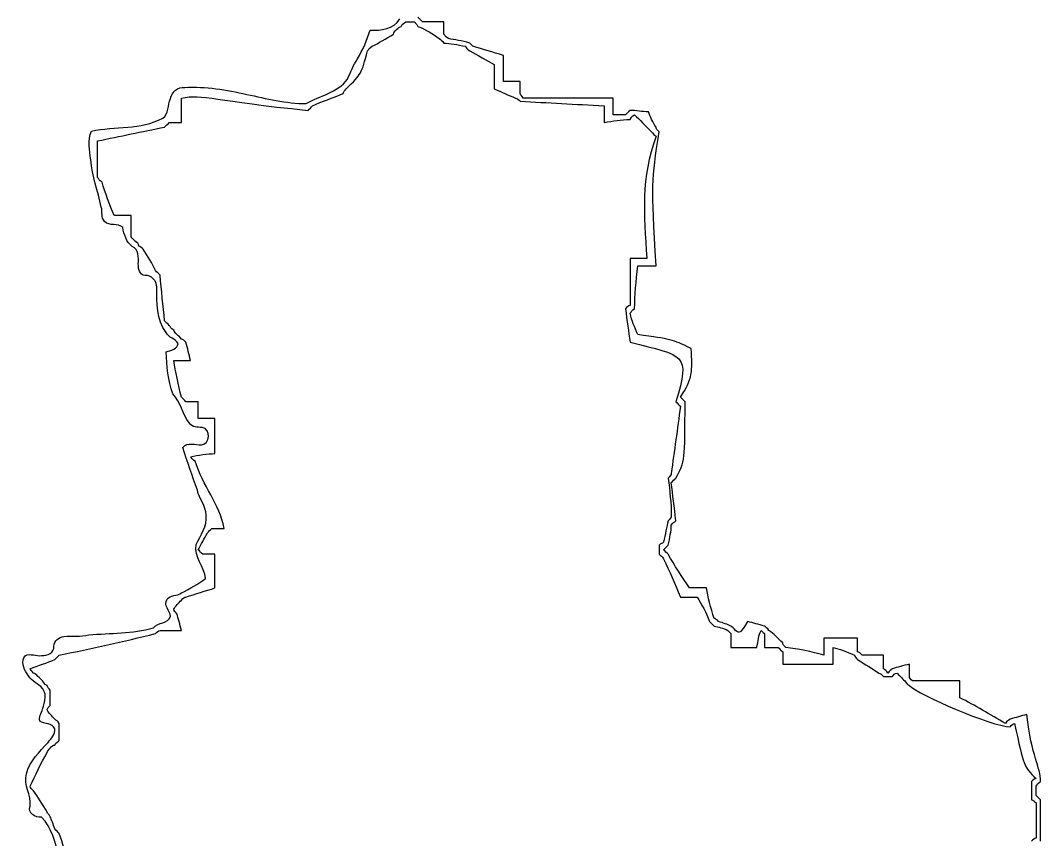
# Model space of a CAD drawing. Extents: x 2 to 696, y 8 to 922.
# Drawn here: x 358.8 to 547.5, y 537.4 to 688.9 of the extents above; entities that cross this region are included whole.
import ezdxf

# ---------------------------------------------------------------- set-up
doc = ezdxf.new("R2010")
doc.units = 0
doc.layers.add('sffy', color=7, linetype='CONTINUOUS')

msp = doc.modelspace()

# ---------------------------------------------------------------- linework, layer by layer
at = {"layer": 'sffy', "color": 4}
for points in [[(423.497587, 687.107425), (425.477037, 686.945114), (427.908438, 687.280572), (428.99584, 689.16331)], [(433.211111, 688.622222), (432.928889, 688.904444), (432.646667, 689.186667), (432.364444, 689.468889)], [(421.208652, 681.764479), (422.157483, 683.456839), (422.9816, 685.232327), (423.497587, 687.107425)], [(427.848889, 686.364444), (427.848889, 686.646667), (428.131111, 686.928889), (428.413333, 687.211111)], [(428.413333, 687.211111), (428.695556, 687.493333), (428.977778, 687.775556), (429.26, 687.775556)], [(429.26, 687.775556), (429.542222, 688.34), (429.824444, 688.34), (430.106667, 688.622222)], [(430.106667, 688.622222), (430.671111, 688.622222), (431.235556, 688.622222), (431.8, 688.622222)], [(431.8, 688.622222), (431.8, 688.34), (432.082222, 688.34), (432.364444, 687.775556)], [(432.364444, 687.775556), (433.775556, 687.211111), (435.186667, 686.364444), (436.315556, 685.517778)], [(437.162222, 688.622222), (435.751111, 688.622222), (434.622222, 688.622222), (433.211111, 688.622222)], [(437.162222, 686.364444), (437.162222, 687.211111), (437.162222, 687.775556), (437.162222, 688.622222)], [(423.897778, 684.106667), (425.026667, 684.671111), (426.437778, 685.517778), (427.848889, 686.364444)], [(436.315556, 685.517778), (436.597778, 685.235556), (436.88, 685.235556), (437.162222, 684.671111)], [(438.008889, 685.517778), (437.444444, 685.8), (437.444444, 686.082222), (437.162222, 686.364444)], [(441.96, 684.671111), (440.548889, 685.235556), (439.137778, 685.235556), (438.008889, 685.517778)], [(419.1, 676.204444), (421.922222, 679.026667), (421.922222, 679.026667), (423.051111, 683.26)], [(423.051111, 683.26), (423.333333, 683.542222), (423.333333, 683.824444), (423.897778, 684.106667)], [(437.162222, 684.671111), (438.291111, 684.671111), (439.702222, 684.388889), (441.113333, 684.106667)], [(441.113333, 684.106667), (441.395556, 683.824444), (441.395556, 683.542222), (441.96, 683.26)], [(442.524444, 684.106667), (442.242222, 684.388889), (441.96, 684.671111), (441.96, 684.671111)], [(441.96, 683.26), (443.371111, 682.413333), (445.064444, 681.566667), (446.475556, 680.72)], [(448.168889, 682.413333), (446.193333, 682.977778), (444.5, 683.542222), (442.524444, 684.106667)], [(419.313332, 678.027256), (419.963205, 679.265554), (420.373274, 680.627205), (421.208652, 681.764479)], [(448.168889, 677.615556), (448.168889, 679.308889), (448.168889, 680.72), (448.168889, 682.413333)], [(446.475556, 680.72), (446.475556, 679.308889), (446.475556, 677.897778), (446.475556, 676.204444)], [(411.701686, 673.496057), (414.24225, 674.977735), (417.49218, 675.517358), (419.313332, 678.027256)], [(451.273333, 677.615556), (450.144444, 677.615556), (449.015556, 677.615556), (448.168889, 677.615556)], [(451.273333, 675.357778), (451.273333, 676.204444), (451.273333, 677.051111), (451.273333, 677.615556)], [(386.574707, 674.447162), (386.909254, 675.599157), (387.950654, 676.683443), (389.23849, 676.48041)], [(389.23849, 676.48041), (393.10008, 676.702474), (396.942197, 676.085282), (400.690532, 675.208014)], [(418.535556, 675.357778), (418.535556, 675.64), (418.817778, 675.922222), (419.1, 676.204444)], [(446.475556, 676.204444), (447.886667, 675.64), (449.015556, 675.075556), (450.426667, 674.511111)], [(385.159476, 670.78098), (386.337979, 671.61344), (386.067723, 673.24721), (386.574707, 674.447162)], [(388.62, 674.511111), (392.571111, 675.357778), (394.828889, 673.946667), (412.044444, 672.253333)], [(388.62, 669.995556), (388.62, 671.406667), (388.62, 673.1), (388.62, 674.511111)], [(400.690532, 675.208014), (404.317623, 674.434005), (407.98211, 673.498439), (411.701686, 673.496057)], [(412.891111, 673.1), (414.584444, 673.946667), (416.56, 674.511111), (418.535556, 675.357778)], [(450.426667, 674.511111), (450.708889, 674.511111), (450.991111, 674.228889), (451.273333, 673.946667)], [(451.837778, 674.511111), (451.555556, 675.075556), (451.273333, 675.075556), (451.273333, 675.357778)], [(451.273333, 673.946667), (456.353333, 673.664444), (461.433333, 673.382222), (466.795556, 673.1)], [(468.488889, 674.511111), (462.844444, 674.511111), (457.482222, 674.511111), (451.837778, 674.511111)], [(468.488889, 671.406667), (468.488889, 672.535556), (468.488889, 673.664444), (468.488889, 674.511111)], [(412.044444, 672.253333), (412.326667, 672.535556), (412.608889, 672.817778), (412.891111, 673.1)], [(466.795556, 673.1), (466.795556, 671.971111), (466.795556, 671.124444), (466.795556, 669.995556)], [(471.593333, 672.253333), (471.311111, 671.971111), (471.028889, 671.688889), (470.746667, 671.406667)], [(474.98, 671.971111), (473.851111, 671.971111), (472.722222, 672.253333), (471.593333, 672.253333)], [(476.391111, 669.148889), (475.826667, 669.995556), (475.262222, 671.124444), (474.98, 671.971111)], [(371.987092, 668.403038), (376.34847, 669.336276), (381.091666, 668.647561), (385.159476, 670.78098)], [(385.515556, 669.148889), (385.797778, 669.431111), (386.08, 669.713333), (386.362222, 669.995556)], [(386.362222, 669.995556), (387.208889, 669.995556), (387.773333, 669.995556), (388.62, 669.995556)], [(466.795556, 669.995556), (468.488889, 670.277778), (469.9, 670.56), (471.593333, 670.56)], [(470.746667, 671.406667), (469.9, 671.406667), (469.053333, 671.406667), (468.488889, 671.406667)], [(471.593333, 670.56), (471.875556, 671.124444), (471.875556, 671.124444), (472.44, 671.406667)], [(472.44, 671.406667), (473.286667, 670.56), (474.415556, 669.431111), (475.544444, 668.302222)], [(371.8606, 663.099949), (371.584022, 664.846326), (371.28927, 666.714005), (371.987092, 668.403038)], [(373.097778, 666.608889), (377.331111, 667.455556), (381.282222, 668.302222), (385.515556, 669.148889)], [(475.544444, 668.302222), (475.826667, 668.02), (475.826667, 667.737778), (476.391111, 667.455556)], [(476.391111, 643.466667), (475.544444, 658.988889), (475.544444, 658.988889), (476.955556, 668.302222)], [(476.955556, 668.302222), (476.673333, 668.584444), (476.391111, 668.866667), (476.391111, 669.148889)], [(373.097778, 659.835556), (373.097778, 662.093333), (373.097778, 664.633333), (373.097778, 666.608889)], [(476.391111, 667.455556), (473.568889, 659.553333), (474.133333, 653.344444), (474.697778, 644.877778)], [(373.797802, 654.356917), (373.243094, 657.291983), (372.039924, 660.093831), (371.8606, 663.099949)], [(373.944444, 658.988889), (373.38, 659.271111), (373.38, 659.553333), (373.097778, 659.835556)], [(376.202222, 652.78), (375.355556, 654.755556), (374.508889, 657.013333), (373.944444, 658.988889)], [(374.405257, 651.699964), (373.704753, 652.415228), (374.088293, 653.481266), (373.797802, 654.356917)], [(377.767116, 650.591056), (376.862566, 651.489736), (375.286609, 650.705808), (374.405257, 651.699964)], [(379.306667, 652.78), (378.177778, 652.78), (377.331111, 652.78), (376.202222, 652.78)], [(379.306667, 648.828889), (379.306667, 649.957778), (379.306667, 651.368889), (379.306667, 652.78)], [(379.527139, 647.08755), (378.371072, 647.871563), (378.037005, 649.326983), (377.767116, 650.591056)], [(380.153333, 647.982222), (379.871111, 648.264444), (379.588889, 648.546667), (379.306667, 648.828889)], [(380.717778, 647.135556), (380.717778, 647.7), (380.435556, 647.7), (380.153333, 647.982222)], [(381.564444, 646.571111), (381.282222, 646.853333), (381, 647.135556), (380.717778, 647.135556)], [(380.652726, 643.834261), (380.682613, 644.981382), (380.775549, 646.523754), (379.527139, 647.08755)], [(383.822222, 642.62), (383.257778, 644.031111), (382.411111, 645.16), (381.564444, 646.571111)], [(381.897918, 641.699419), (380.850789, 641.808809), (380.62456, 642.969222), (380.652726, 643.834261)], [(474.697778, 644.877778), (473.568889, 644.877778), (472.44, 644.877778), (471.593333, 644.877778)], [(471.593333, 644.877778), (471.593333, 642.055556), (471.593333, 639.233333), (471.593333, 636.128889)], [(472.44, 635.564444), (472.44, 638.104444), (472.722222, 640.644444), (473.004444, 643.466667)], [(473.004444, 643.466667), (474.133333, 643.466667), (475.262222, 643.466667), (476.391111, 643.466667)], [(384.065921, 639.560824), (384.018592, 640.695922), (383.101624, 641.802318), (381.897918, 641.699419)], [(384.668889, 641.773333), (384.386667, 642.055556), (384.104444, 642.337778), (383.822222, 642.62)], [(385.515556, 633.306667), (385.233333, 636.128889), (384.951111, 638.951111), (384.668889, 641.773333)], [(385.808248, 631.14143), (383.972506, 633.530554), (384.086975, 636.704961), (384.065921, 639.560824)], [(471.593333, 636.128889), (471.311111, 636.128889), (471.028889, 635.846667), (470.746667, 635.564444)], [(470.746667, 635.564444), (471.028889, 633.306667), (471.311111, 631.331111), (471.593333, 629.355556)], [(471.593333, 634.717778), (471.875556, 635), (471.875556, 635.282222), (472.44, 635.564444)], [(473.004444, 630.766667), (472.44, 632.177778), (471.875556, 633.306667), (471.593333, 634.717778)], [(386.362222, 632.46), (386.08, 632.742222), (385.797778, 633.024444), (385.515556, 633.306667)], [(387.208889, 631.613333), (386.644444, 631.895556), (386.644444, 632.177778), (386.362222, 632.46)], [(387.998801, 629.133418), (387.484564, 630.023717), (386.278318, 630.1959), (385.808248, 631.14143)], [(387.773333, 630.766667), (387.491111, 631.048889), (387.208889, 631.331111), (387.208889, 631.613333)], [(388.62, 629.92), (388.337778, 630.484444), (388.055556, 630.484444), (387.773333, 630.766667)], [(482.882222, 628.226667), (479.213333, 629.92), (479.213333, 629.92), (473.004444, 630.766667)], [(385.819819, 627.585542), (386.644303, 627.839006), (387.949299, 628.077653), (387.998801, 629.133418)], [(389.466667, 629.355556), (389.184444, 629.637778), (388.902222, 629.92), (388.62, 629.92)], [(390.313333, 625.968889), (390.031111, 627.097778), (389.748889, 628.226667), (389.466667, 629.355556)], [(471.593333, 629.355556), (481.471111, 626.815556), (482.882222, 627.38), (480.06, 618.348889)], [(387.040684, 619.789125), (386.192889, 622.294525), (385.837232, 624.946652), (385.819819, 627.585542)], [(480.906667, 619.195556), (483.164444, 622.582222), (483.164444, 623.993333), (482.882222, 628.226667)], [(388.62, 619.195556), (388.055556, 621.453333), (387.491111, 623.993333), (387.208889, 625.968889)], [(387.208889, 625.968889), (388.055556, 625.968889), (389.184444, 625.968889), (390.313333, 625.968889)], [(390.096276, 614.400205), (388.802654, 616.036191), (388.523113, 618.284091), (387.040684, 619.789125)], [(389.466667, 618.348889), (389.184444, 618.631111), (388.902222, 618.913333), (388.62, 619.195556)], [(481.753333, 618.348889), (481.471111, 618.631111), (481.188889, 618.913333), (480.906667, 619.195556)], [(391.724444, 618.348889), (391.16, 618.348889), (390.313333, 618.348889), (389.466667, 618.348889)], [(391.724444, 615.244444), (391.724444, 616.373333), (391.724444, 617.22), (391.724444, 618.348889)], [(480.906667, 617.502222), (480.342222, 613.268889), (479.777778, 609.317778), (479.213333, 605.084444)], [(480.06, 618.348889), (480.342222, 618.066667), (480.624444, 617.784444), (480.906667, 617.502222)], [(480.06, 604.237778), (481.753333, 607.342222), (481.753333, 607.342222), (481.753333, 618.348889)], [(394.828889, 615.244444), (393.982222, 615.244444), (392.853333, 615.244444), (391.724444, 615.244444)], [(394.828889, 608.753333), (394.828889, 611.011111), (394.828889, 613.268889), (394.828889, 615.244444)], [(392.456472, 613.5786), (391.629138, 613.694762), (390.585198, 613.53875), (390.096276, 614.400205)], [(392.323743, 610.374559), (393.965515, 610.502772), (394.106231, 613.316754), (392.456472, 613.5786)], [(388.887349, 609.897039), (389.716292, 610.99161), (391.194149, 610.333326), (392.323743, 610.374559)], [(391.571678, 601.988128), (390.65248, 604.615927), (389.676753, 607.225975), (388.887349, 609.897039)], [(390.313333, 608.188889), (391.724444, 608.471111), (393.417778, 608.753333), (394.828889, 608.753333)], [(391.16, 607.342222), (390.595556, 607.624444), (390.595556, 607.906667), (390.313333, 608.188889)], [(396.522222, 594.924444), (395.675556, 599.44), (392.571111, 602.826667), (391.16, 607.342222)], [(479.213333, 605.084444), (479.213333, 604.802222), (478.931111, 604.52), (478.648889, 604.237778)], [(478.648889, 604.237778), (478.931111, 601.98), (479.213333, 599.44), (479.213333, 597.182222)], [(479.213333, 603.391111), (479.495556, 603.673333), (479.777778, 603.955556), (480.06, 604.237778)], [(393.196628, 597.375968), (393.091472, 599.051916), (391.965067, 600.393064), (391.571678, 601.988128)], [(480.06, 596.335556), (479.777778, 598.875556), (479.495556, 601.133333), (479.213333, 603.391111)], [(391.352363, 591.919173), (392.180516, 593.646091), (393.431183, 595.354015), (393.196628, 597.375968)], [(478.648889, 596.335556), (478.366667, 595.206667), (478.084444, 593.795556), (477.802222, 592.384444)], [(479.213333, 597.182222), (479.213333, 596.9), (478.931111, 596.617778), (478.648889, 596.335556)], [(479.213333, 595.488889), (479.495556, 596.053333), (479.777778, 596.053333), (480.06, 596.335556)], [(393.417778, 594.077778), (393.7, 594.36), (393.982222, 594.642222), (394.264444, 594.924444)], [(394.264444, 594.924444), (394.828889, 594.924444), (395.675556, 594.924444), (396.522222, 594.924444)], [(478.648889, 591.82), (478.931111, 593.231111), (479.213333, 594.36), (479.213333, 595.488889)], [(391.724444, 590.973333), (392.288889, 592.102222), (392.853333, 592.948889), (393.417778, 594.077778)], [(393.088142, 585.644667), (392.904274, 587.843969), (390.850261, 589.619344), (391.352363, 591.919173)], [(392.571111, 590.126667), (392.288889, 590.408889), (392.006667, 590.691111), (391.724444, 590.973333)], [(477.802222, 592.384444), (477.52, 592.102222), (477.237778, 592.102222), (476.955556, 591.82)], [(476.955556, 591.82), (476.955556, 591.255556), (476.955556, 590.691111), (476.955556, 590.126667)], [(477.802222, 590.973333), (478.084444, 591.255556), (478.366667, 591.537778), (478.648889, 591.82)], [(478.648889, 590.126667), (478.366667, 590.408889), (478.084444, 590.691111), (477.802222, 590.973333)], [(394.828889, 590.126667), (393.982222, 590.126667), (393.417778, 590.126667), (392.571111, 590.126667)], [(394.828889, 583.917778), (394.828889, 585.893333), (394.828889, 588.151111), (394.828889, 590.126667)], [(476.955556, 590.126667), (477.237778, 589.844444), (477.52, 589.844444), (477.802222, 589.28)], [(477.802222, 589.28), (478.931111, 587.022222), (479.777778, 584.764444), (480.906667, 582.224444)], [(482.6, 583.917778), (481.188889, 585.893333), (479.777778, 588.151111), (478.648889, 590.126667)], [(388.614892, 582.980151), (390.165844, 583.761398), (391.684679, 584.618253), (393.088142, 585.644667)], [(385.979134, 581.802974), (386.583428, 582.687289), (387.828818, 582.360278), (388.614892, 582.980151)], [(389.466667, 582.224444), (391.16, 582.788889), (393.135556, 583.353333), (394.828889, 583.917778)], [(485.704444, 583.917778), (484.575556, 583.917778), (483.446667, 583.917778), (482.6, 583.917778)], [(487.115556, 578.273333), (486.551111, 580.248889), (485.986667, 582.224444), (485.704444, 583.917778)], [(386.62943, 578.640589), (386.518065, 579.713852), (385.216626, 580.699062), (385.979134, 581.802974)], [(387.208889, 579.966667), (387.491111, 580.531111), (388.055556, 581.095556), (388.62, 581.66)], [(388.62, 581.66), (388.902222, 581.942222), (389.184444, 582.224444), (389.466667, 582.224444)], [(480.906667, 582.224444), (482.035556, 582.224444), (482.882222, 582.224444), (484.011111, 582.224444)], [(484.011111, 582.224444), (484.857778, 580.813333), (485.704444, 579.402222), (486.268889, 577.708889)], [(387.773333, 579.12), (387.491111, 579.402222), (387.208889, 579.684444), (387.208889, 579.966667)], [(383.476048, 576.537497), (384.274737, 577.594278), (386.144431, 577.291934), (386.62943, 578.640589)], [(388.62, 576.015556), (388.337778, 577.144444), (388.055556, 578.273333), (387.773333, 579.12)], [(486.268889, 577.708889), (486.551111, 577.426667), (486.833333, 577.144444), (487.115556, 576.862222)], [(487.962222, 577.708889), (487.68, 577.991111), (487.397778, 578.273333), (487.115556, 578.273333)], [(490.22, 576.862222), (489.655556, 577.144444), (488.808889, 577.426667), (487.962222, 577.708889)], [(493.324444, 577.708889), (491.913333, 575.451111), (491.913333, 575.451111), (491.066667, 576.015556)], [(496.428889, 576.862222), (495.3, 577.144444), (494.453333, 577.426667), (493.324444, 577.708889)], [(366.042222, 571.5), (371.968889, 572.628889), (377.895556, 574.04), (383.822222, 575.451111)], [(371.496957, 575.202276), (375.491079, 575.610115), (379.582962, 575.412955), (383.476048, 576.537497)], [(383.822222, 575.451111), (384.104444, 575.733333), (384.386667, 576.015556), (384.668889, 576.015556)], [(384.668889, 576.015556), (386.08, 576.015556), (387.208889, 576.015556), (388.62, 576.015556)], [(487.115556, 576.862222), (487.962222, 576.58), (488.808889, 576.58), (489.655556, 576.015556)], [(489.655556, 576.015556), (489.655556, 576.015556), (489.937778, 575.733333), (490.22, 575.451111)], [(491.066667, 576.015556), (490.784444, 576.58), (490.502222, 576.58), (490.22, 576.862222)], [(490.22, 575.451111), (490.22, 574.604444), (490.22, 573.757778), (490.22, 572.911111)], [(495.017778, 572.911111), (495.3, 574.04), (495.3, 575.168889), (495.864444, 576.015556)], [(495.864444, 576.015556), (495.864444, 576.015556), (496.146667, 575.733333), (496.428889, 575.451111)], [(497.275556, 576.015556), (496.993333, 576.58), (496.711111, 576.58), (496.428889, 576.862222)], [(496.428889, 575.451111), (496.428889, 574.604444), (496.428889, 573.757778), (496.428889, 572.911111)], [(499.815556, 573.757778), (498.968889, 574.604444), (498.122222, 575.451111), (497.275556, 576.015556)], [(365.032403, 573.141461), (365.088791, 574.140528), (365.959588, 574.812583), (366.903339, 574.904814)], [(366.903339, 574.904814), (368.423867, 575.158701), (369.98783, 574.83025), (371.496957, 575.202276)], [(500.38, 572.911111), (500.097778, 573.193333), (499.815556, 573.475556), (499.815556, 573.757778)], [(513.644444, 574.604444), (511.668889, 574.604444), (509.411111, 574.604444), (507.435556, 574.604444)], [(507.435556, 574.604444), (507.435556, 573.475556), (507.435556, 572.628889), (507.435556, 571.5)], [(513.644444, 572.064444), (513.644444, 572.911111), (513.644444, 573.757778), (513.644444, 574.604444)], [(359.754734, 571.376471), (360.703848, 571.860031), (361.758794, 571.242698), (362.76249, 571.388042)], [(362.76249, 571.388042), (363.803748, 571.333122), (365.136656, 571.916108), (365.032403, 573.141461)], [(490.22, 572.911111), (491.913333, 572.911111), (493.324444, 572.911111), (495.017778, 572.911111)], [(496.428889, 572.911111), (497.275556, 572.911111), (498.122222, 572.911111), (498.968889, 572.911111)], [(498.968889, 572.911111), (499.251111, 572.628889), (499.251111, 572.628889), (499.815556, 572.064444)], [(499.815556, 572.064444), (499.815556, 571.5), (499.815556, 570.653333), (499.815556, 569.806667)], [(507.435556, 571.5), (505.177778, 572.064444), (502.637778, 572.628889), (500.38, 572.911111)], [(509.128889, 569.806667), (509.128889, 570.935556), (509.128889, 572.064444), (509.128889, 572.911111)], [(509.128889, 572.911111), (510.257778, 572.628889), (511.668889, 572.064444), (513.08, 571.5)], [(514.491111, 571.5), (514.208889, 571.782222), (513.926667, 572.064444), (513.644444, 572.064444)], [(360.09628, 568.009363), (359.420894, 568.931326), (358.845838, 570.431676), (359.754734, 571.376471)], [(360.68, 568.96), (362.091111, 569.524444), (363.784444, 570.088889), (365.195556, 570.653333)], [(365.195556, 570.653333), (365.477778, 570.935556), (365.76, 571.217778), (366.042222, 571.5)], [(499.815556, 569.806667), (502.637778, 569.806667), (505.742222, 569.806667), (509.128889, 569.806667)], [(513.08, 571.5), (513.08, 571.217778), (513.362222, 570.935556), (513.644444, 570.653333)], [(513.644444, 570.653333), (515.055556, 569.806667), (516.466667, 568.96), (517.595556, 568.113333)], [(518.442222, 571.5), (517.031111, 571.5), (515.902222, 571.5), (514.491111, 571.5)], [(518.442222, 568.96), (518.442222, 569.806667), (518.442222, 570.653333), (518.442222, 571.5)], [(523.24, 569.806667), (522.111111, 569.524444), (520.982222, 569.242222), (520.135556, 568.96)], [(523.24, 567.548889), (523.24, 568.113333), (523.24, 568.96), (523.24, 569.806667)], [(362.63199, 565.662459), (361.709716, 566.358871), (360.65556, 566.949788), (360.09628, 568.009363)], [(361.244444, 568.113333), (360.962222, 568.677778), (360.68, 568.677778), (360.68, 568.96)], [(362.091111, 567.548889), (361.808889, 567.831111), (361.526667, 568.113333), (361.244444, 568.113333)], [(517.595556, 568.113333), (517.877778, 568.113333), (518.16, 567.831111), (518.442222, 567.548889)], [(519.288889, 568.113333), (519.006667, 568.677778), (518.724444, 568.677778), (518.442222, 568.96)], [(520.135556, 568.96), (519.853333, 568.677778), (519.571111, 568.677778), (519.288889, 568.113333)], [(520.135556, 567.548889), (520.417778, 567.831111), (520.417778, 568.113333), (520.982222, 568.113333)], [(520.982222, 568.113333), (521.264444, 567.831111), (521.828889, 567.266667), (522.393333, 566.702222)], [(362.937778, 566.702222), (362.655556, 566.984444), (362.373333, 567.266667), (362.091111, 567.548889)], [(363.784444, 565.855556), (363.22, 566.137778), (363.22, 566.42), (362.937778, 566.702222)], [(518.442222, 567.548889), (519.006667, 567.548889), (519.571111, 567.548889), (520.135556, 567.548889)], [(522.393333, 566.702222), (522.675556, 566.42), (522.675556, 566.137778), (523.24, 565.855556)], [(523.804444, 566.702222), (523.522222, 566.984444), (523.24, 567.266667), (523.24, 567.548889)], [(532.553333, 566.702222), (529.731111, 566.702222), (526.626667, 566.702222), (523.804444, 566.702222)], [(532.553333, 563.597778), (532.553333, 564.726667), (532.553333, 565.573333), (532.553333, 566.702222)], [(362.934335, 561.49065), (363.421083, 562.804028), (363.866486, 564.616402), (362.63199, 565.662459)], [(364.348889, 565.008889), (364.066667, 565.291111), (363.784444, 565.573333), (363.784444, 565.855556)], [(364.348889, 562.186667), (364.348889, 563.033333), (364.348889, 564.162222), (364.348889, 565.008889)], [(523.24, 565.855556), (524.933333, 564.162222), (538.48, 558.235556), (541.866667, 558.235556)], [(541.02, 558.8), (538.197778, 560.493333), (535.375556, 562.186667), (532.553333, 563.597778)], [(362.487436, 559.213822), (362.074093, 559.971335), (362.81439, 560.737427), (362.934335, 561.49065)], [(363.784444, 561.34), (363.784444, 561.622222), (364.066667, 561.904444), (364.348889, 562.186667)], [(365.195556, 559.646667), (364.631111, 560.211111), (364.066667, 560.775556), (363.784444, 561.34)], [(544.971111, 560.493333), (543.842222, 560.211111), (542.995556, 559.928889), (541.866667, 559.646667)], [(547.511111, 548.075556), (547.511111, 550.897778), (545.817778, 552.591111), (544.971111, 560.493333)], [(365.187089, 557.848572), (364.745976, 558.952315), (363.320838, 558.711608), (362.487436, 559.213822)], [(366.042222, 558.8), (365.76, 559.364444), (365.477778, 559.364444), (365.195556, 559.646667)], [(366.042222, 555.695556), (366.042222, 556.824444), (366.042222, 557.953333), (366.042222, 558.8)], [(541.866667, 559.646667), (541.584444, 559.364444), (541.302222, 559.364444), (541.02, 558.8)], [(541.866667, 558.235556), (542.148889, 558.517778), (542.431111, 558.8), (542.713333, 558.8)], [(542.713333, 558.8), (544.406667, 550.897778), (544.406667, 550.897778), (546.664444, 548.64)], [(363.977343, 555.332533), (364.540744, 556.047458), (365.292499, 556.89452), (365.187089, 557.848572)], [(359.986862, 549.513026), (360.513912, 551.906976), (362.406156, 553.590065), (363.977343, 555.332533)], [(364.348889, 554.284444), (364.631111, 554.566667), (364.913333, 554.848889), (365.195556, 554.848889)], [(365.195556, 554.848889), (365.477778, 555.413333), (365.76, 555.413333), (366.042222, 555.695556)], [(360.68, 547.228889), (361.526667, 549.204444), (362.655556, 551.462222), (363.784444, 553.437778)], [(363.784444, 553.437778), (363.784444, 553.72), (364.066667, 554.002222), (364.348889, 554.284444)], [(360.629059, 543.546877), (360.936342, 545.583223), (359.346077, 547.469822), (359.986862, 549.513026)], [(361.244444, 546.382222), (360.962222, 546.664444), (360.68, 546.946667), (360.68, 547.228889)], [(546.664444, 548.64), (546.382222, 548.64), (546.1, 548.357778), (545.817778, 548.075556)], [(545.817778, 548.075556), (545.817778, 546.946667), (545.817778, 545.817778), (545.817778, 544.688889)], [(546.664444, 547.228889), (546.946667, 547.511111), (546.946667, 547.793333), (547.511111, 548.075556)], [(546.664444, 545.535556), (546.664444, 546.1), (546.664444, 546.664444), (546.664444, 547.228889)], [(363.784444, 542.431111), (362.937778, 543.842222), (362.091111, 545.253333), (361.244444, 546.382222)], [(547.511111, 544.688889), (546.946667, 545.253333), (546.946667, 545.253333), (546.664444, 545.535556)], [(362.76249, 541.530822), (361.646555, 541.277076), (360.129836, 542.309784), (360.629059, 543.546877)], [(545.817778, 544.688889), (546.1, 544.688889), (546.382222, 544.406667), (546.664444, 544.124444)], [(546.664444, 544.124444), (546.664444, 542.148889), (546.664444, 539.891111), (546.664444, 537.633333)], [(547.511111, 537.068889), (547.511111, 539.608889), (547.511111, 542.148889), (547.511111, 544.688889)], [(366.00717, 534.285783), (365.308219, 536.833939), (364.648186, 539.565257), (362.76249, 541.530822)], [(364.348889, 541.584444), (364.066667, 542.148889), (363.784444, 542.148889), (363.784444, 542.431111)], [(365.195556, 539.326667), (364.913333, 540.173333), (364.631111, 541.02), (364.348889, 541.584444)], [(366.042222, 538.48), (365.76, 538.762222), (365.477778, 539.044444), (365.195556, 539.326667)], [(369.993333, 527.473333), (368.582222, 531.424444), (367.171111, 534.811111), (366.042222, 538.48)], [(546.664444, 537.633333), (546.382222, 537.633333), (546.1, 537.351111), (545.817778, 537.068889)]]:
    msp.add_open_spline(points, degree=3, dxfattribs=at)

doc.saveas('drawing.dxf')
